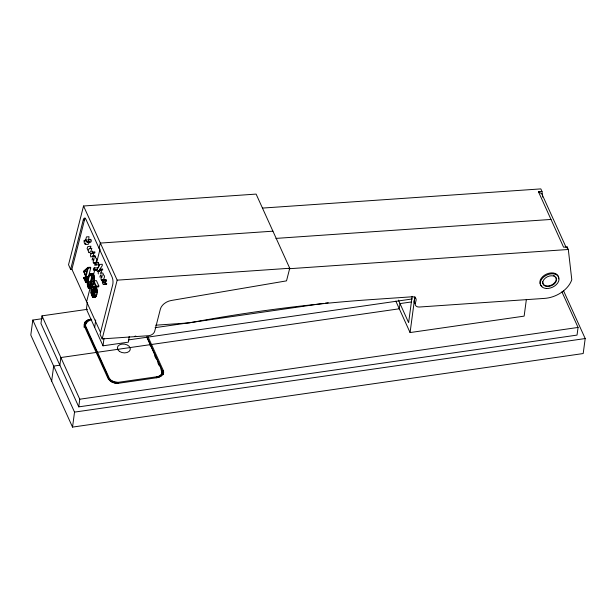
<?xml version="1.0" encoding="UTF-8"?>
<svg xmlns="http://www.w3.org/2000/svg" width="616" height="616" viewBox="0 0 616 616"><rect width="100%" height="100%" fill="white"/><g stroke="black" fill="none" stroke-linecap="round" stroke-linejoin="round"><path stroke-width="0.92" d="M102.618 281.905L103.026 282.444C104.928 283.075 107.253 281.897 106.152 279.78L102.402 279.702L101.571 280.188M87.734 284.846C89.428 266.736 94.456 277.531 88.85 287.302L88.065 286.933L87.734 284.846L90.275 284.669M146.739 336.983L162.216 371.132C162.94 374.312 159.529 376.522 156.749 376.776L118.033 382.351L114.291 381.882L111.096 380.311L109.486 378.617L85.586 325.895C84.654 322.345 88.735 319.989 91.792 320.035M163.556 371.04L163.379 374.582L163.556 371.04L148.017 336.767M90.29 286.863C91.561 282.813 93.147 277.462 90.46 273.727L90.059 273.689C87.064 277.439 86.047 284.199 88.627 288.411L91.561 288.265L92.831 286.686L90.29 286.863L89.02 288.442M91.668 281.489L94.209 281.32L94.025 275.283L93.001 273.55L89.628 273.951M98.899 265.334L98.706 263.355L97.967 262.331L93.801 263.055L95.495 262.94M91.253 289.535L91.784 290.652L91.153 292.823L91.507 294.533L94.048 294.356L93.694 292.646L94.294 290.059L93.978 289.389L91.253 289.535L90.837 290.667L91.645 295.757L93.101 297.112C95.18 294.363 95.218 289.913 93.355 286.987L92.454 286.956L93.801 282.344L95.957 287.11L98.498 286.933L98.868 286.032L96.419 280.627L93.878 280.804L92.023 287.156L92.269 287.826L93.963 287.71M92.754 297.166L95.642 296.943C97.721 294.186 97.759 289.743 95.896 286.817L92.954 286.779M91.576 277.223L90.298 283.66L87.757 283.837M42.312 318.688L32.802 320.058L30.8 335.05L72.534 427.104L583.198 353.546L585.2 338.554L563.548 290.791M87.626 309.286L41.98 315.854L40.964 323.515L78.756 406.868L577.038 335.096L578.062 327.435L561.923 291.838M51.667 381.081L53.669 366.081L59.86 365.188L60.876 357.534L96.196 352.444L108.231 378.886L110.133 380.888L112.443 382.213L112.574 381.219M87.449 320.12L84.831 322.322L84.192 325.002L87.187 322.114L87.449 320.12L91.253 319.15M87.287 302.595L86.409 309.178L94.702 327.504M84.084 327.327L84.461 323.007M84.561 324.316L84.831 322.322M85.054 323.677L85.324 321.691M111.796 380.796L111.665 381.789L109.355 379.61L85.455 326.888L85.547 323.97M85.663 323.092L85.932 321.098M85.324 326.241L85.462 325.248M85.316 325.602L85.763 323.361M85.455 326.888L85.586 325.895M86.379 322.568L86.64 320.574M72.534 427.104L74.536 412.112L32.802 320.058M86.363 323.231L86.502 322.23M88.165 321.067L88.342 319.735M89.181 320.751L89.359 319.419M78.756 406.868L79.772 399.214L41.98 315.854M97.351 353.261L97.482 352.26L150.219 344.667L150.088 345.661M129.191 336.505L128.436 342.15L103.018 345.815L104.019 338.284M109.355 379.61L109.486 378.617M109.794 380.211L109.933 379.217M110.333 380.78L110.464 379.787M110.957 381.312L111.096 380.311M118.311 383.275L113.275 382.582L113.406 381.581M114.16 382.875L114.291 381.882M115.076 383.106L115.207 382.113M116.008 383.26L116.147 382.267M117.086 382.344L116.955 383.345L117.895 383.345L157.242 377.67M117.895 383.345L118.033 382.351M151.243 346.477L151.513 344.483L399.153 308.809M156.749 376.776L156.618 377.77L160.915 376.407L162.809 374.705L163.648 372.588M158.474 376.368L158.335 377.362L161.446 375.221L162.216 371.132M159.121 377.054L159.251 376.06M159.829 376.676L159.96 375.683M160.46 376.245L160.591 375.252M160.999 375.76L161.13 374.759M161.446 375.221L161.584 374.228M161.792 374.651L161.923 373.65M162.031 374.043L162.316 371.779M163.317 374.651L163.671 371.841M399.299 308.785L399.992 303.588L411.403 301.948M412.135 296.35L408.631 322.638L398.421 300.123M526.372 299.399L524.139 316.131L410.079 332.563L414.884 296.558M95.703 319.966L94.695 327.489L103.018 345.815M87.372 282.244L85.678 282.367L85.316 279.387L85.94 276.961L88.481 276.784M70.632 269.377L83.291 219.843A5.436 1.91 86.1 0 1 85.971 219.427L112.097 277.061A5.436 1.91 86.1 0 1 112.713 284.731L100.054 334.265L102.156 338.9L148.579 335.697A5.436 3.711 -24.4 0 0 154.693 331.308L160.368 309.116A10.88 7.415 -24.4 0 1 171.233 300.493L286.517 280.865L289.743 268.26L256.117 194.094L83.545 205.99L68.53 264.741L70.632 269.377L71.903 269.292L100.547 332.471M71.903 269.292L84.561 219.758A5.436 1.91 86.1 0 1 85.301 218.218M89.905 248.741L90.929 246.231L87.88 246.5L87.118 248.51L89.012 252.706M85.678 282.367L83.707 278.016L83.822 277.57L85.516 277.454M85.94 276.961L86.748 278.74L86.055 276.522L88.211 268.068L87.911 267.413L83.553 271.125L85.462 275.906L84.546 278.832L83.822 277.57M87.911 267.413L90.452 267.236L90.752 267.891L88.596 276.345L86.055 276.522M93.978 259.49L93.147 261.8L93.378 262.97L95.503 263.186M99.037 248.248L100.354 243.074L272.934 231.177M86.61 301.732L90.152 287.88M93.455 274.944L94.641 270.324M96.527 262.94L100.069 249.08M100.916 273.027L101.771 270.193L99.23 270.37L98.129 272.796L98.352 273.951M101.748 276.615L100.916 278.933L101.578 280.426M102.156 338.9L117.171 280.157L83.545 205.99M414.907 297.928L414.175 300.777A5.436 3.711 -24.4 0 0 414.938 303.534M95.534 284.939L94.995 286.779L95.495 286.602M93.493 289.905L93.794 289.358M89.505 241.711L88.365 244.275L85.301 244.537L84.261 242.835L84.076 240.579L86.186 239.978M95.957 287.11L96.327 286.201L93.878 280.804M88.396 250.104L89.289 248.456L91.83 248.286L91.16 250.396M86.163 242.727L85.147 243.975M85.624 324.355L85.947 323.77M98.421 266.82L99.746 264.441L102.287 264.264C103.049 266.582 99.138 268.337 99.715 270.84M95.056 267.845L93.748 269.993L96.288 269.823L95.927 269.554M97.975 267.621L96.881 270.024L97.112 271.194L99.238 271.394M93.332 255.186L94.002 253.06L91.461 253.238L90.367 255.663L91.029 257.157M92.723 257.827L92.053 259.944L93.748 259.829M100.493 274.959L99.823 277.077L102.364 276.9M87.588 239.986L90.745 239.331L91.399 240.848L90.845 242.088L87.534 242.388M94.802 262.986L95.426 262.501M97.698 268.376L96.304 270.062L93.763 270.231L93.255 269.061L94.425 267.367M90.175 240.017L90.752 239.578L88.211 239.747L88.727 240.325M83.838 271.641L87.233 268.784L85.578 275.468L83.838 271.641L86.379 271.471M94.456 256.541L95.033 256.094L92.492 256.264M92.269 287.826L93.039 287.564C95.449 289.127 93.54 298.999 91.507 294.533M105.659 280.08L106.129 279.995L103.588 280.172L103.588 281.758L103.018 282.197L105.559 282.02L105.159 281.728M103.195 279.633C101.709 280.457 102.348 282.96 103.026 284.23L106.237 284.33L106.845 283.861L103.681 284.261L106.221 284.084L105.59 283.837L105.051 281.55M412.273 298.952L128.444 339.924M89.004 252.468L89.489 252.391M155.078 327.666L323.462 303.403M325.364 303.126L328.22 302.71M79.772 399.214L578.062 327.435M74.536 412.112L585.2 338.554M83.291 219.843L84.561 219.758M262.462 208.085L540.84 188.896L542.003 191.445L542.65 197.105M155.733 325.194L189.328 322.876A1239.554 845.175 -24.4 0 1 369.977 299.692L412.012 296.789A5.436 3.711 -24.4 0 1 416.062 300.485L415.338 303.326A5.436 3.711 -24.4 0 0 419.38 307.022L544.606 298.39A24.44 16.663 -24.4 0 0 571.787 279.679L568.314 249.488L567.159 246.939L563.578 247.185L538.423 191.691L542.003 191.445M86.124 240.209L84.431 240.332L84.284 241.087L86.825 240.91M87.025 241.718L88.719 241.603M87.534 242.134L90.075 241.965L89.674 241.688M275.945 238.4L551.004 219.442M90.09 251.367L92.631 251.189M92.308 252.021L94.849 251.852L94.926 252.783L92.053 253.014M92.485 256.048L95.026 255.871L95.696 257.349M93.54 256.31L91.846 256.433L93.57 256.387M93.001 258.127L95.542 257.95M95.819 263.04L98.36 262.863M94.656 264.557L96.35 264.441M96.72 264.841L99.261 264.664L99.469 265.226L98.052 267.767L95.511 267.945M94.71 265.265L96.404 265.15M88.211 268.068L90.752 267.891M100.916 270.624L97.536 271.294L99.23 271.179M90.059 273.689L93.001 273.55M100.254 273.181L102.795 273.004L103.457 274.482M90.845 274.043L93.386 273.874M91.199 274.659L93.74 274.482M89.944 275.275L91.638 275.16M91.484 275.46L94.025 275.283M100.762 275.26L103.303 275.082M91.692 276.407L94.233 276.23M83.707 278.016L85.401 277.901M91.815 277.508L94.356 277.331M86.856 278.301L88.55 278.186M91.861 278.755L94.402 278.578M85.316 279.387L87.857 279.21M85.239 279.895L87.78 279.718M85.254 280.38L87.795 280.211M91.807 280.103L94.348 279.926M85.355 280.865L87.896 280.688M85.524 281.327L88.065 281.15M88.019 281.512L90.56 281.335M85.793 281.92L87.487 281.805M117.171 280.157L289.743 268.26M288.981 268.745L568.314 249.488M87.849 282.713L90.39 282.536M91.422 282.929L93.963 282.752M91.091 284.415L93.632 284.238M87.78 285.693L90.321 285.524M90.698 285.778L92.392 285.662M87.888 286.394L89.582 286.271M96.327 286.201L98.868 286.032M88.065 286.933L89.759 286.81M88.296 287.302L89.99 287.187M92.454 286.956L94.148 286.84M93.355 286.987L95.896 286.817M89.874 287.672L92.415 287.495M88.257 288.103L89.951 287.988M89.443 288.196L91.984 288.019M88.627 288.411L91.561 288.265M93.994 288.057L96.535 287.88M94.24 288.719L96.781 288.542M91.438 289.559L93.978 289.389M91.083 289.72L93.624 289.551M94.441 289.458L96.982 289.281M91.622 289.836L94.163 289.659M91.753 290.236L94.294 290.059M94.571 290.267L97.112 290.098M91.784 290.652L94.325 290.475M91.715 291.299L94.256 291.122M94.641 291.16L97.182 290.983M91.592 291.645L94.125 291.468M91.445 291.799L93.986 291.622M91.214 292.153L93.755 291.976M94.656 292.084L97.197 291.907M91.153 292.823L93.694 292.646M94.594 292.993L97.136 292.816M91.268 293.663L93.809 293.486M94.279 294.779L96.82 294.602M91.807 295.303L94.348 295.133M92.046 295.742L93.74 295.626M94.017 295.672L96.558 295.495M93.732 296.358L96.273 296.18M93.424 296.835L95.965 296.666M92.4 296.95L95.295 296.989M93.101 297.112L95.642 296.943M116.039 383.175L112.836 382.374M111.866 381.951L113.275 382.582M538.423 191.691L541.834 193.863L566.212 247.617M104.112 280.01L103.681 279.125L104.535 276.846L104.135 275.321M90.614 253.9L89.967 252.406M395.834 301.147L410.079 332.563M146.97 337.052L163.286 373.034M154.731 355.909L155.894 358.466M157.827 362.739L158.99 365.296M160.922 369.569L162.085 372.126M96.366 258.189L96.766 259.713L95.981 262.601M86.556 241.426L85.863 239.27L86.463 236.89L89.004 236.713L88.689 240.071M84.261 325.995L96.196 352.444M96.419 288.865L96.635 290.067M567.159 246.939L567.375 248.825M93.347 291.892L93.432 292.7M135.797 336.051A3.627 2.472 -24.4 0 1 134.896 336.274M541.957 286.294A9.856 6.722 -24.4 0 1 546.561 274.066A9.856 6.722 -24.4 0 1 558.596 278.886M555.694 277.092A7.223 4.92 -24.4 0 1 550.504 285.454A7.223 4.92 -24.4 0 1 542.565 281.581M553.453 275.514A7.223 4.92 -24.4 0 1 554.754 276.153M100.077 269.154L99.823 270.147L102.687 269.916L102.618 268.976L100.077 269.154M119.473 351.413A6.53 4.397 7.6 0 0 130.199 349.865A6.53 4.397 7.6 0 0 121.883 344.113A6.53 4.397 7.6 0 0 119.473 351.413M546.307 288.465A9.856 6.722 -24.4 0 0 558.935 277.962A9.856 6.722 -24.4 0 0 543.736 276.977A9.856 6.722 -24.4 0 0 546.307 288.465M547.208 286.502A7.223 4.92 -24.4 0 0 556.456 278.809A7.223 4.92 -24.4 0 0 545.314 278.093A7.223 4.92 -24.4 0 0 547.208 286.502"/></g></svg>
